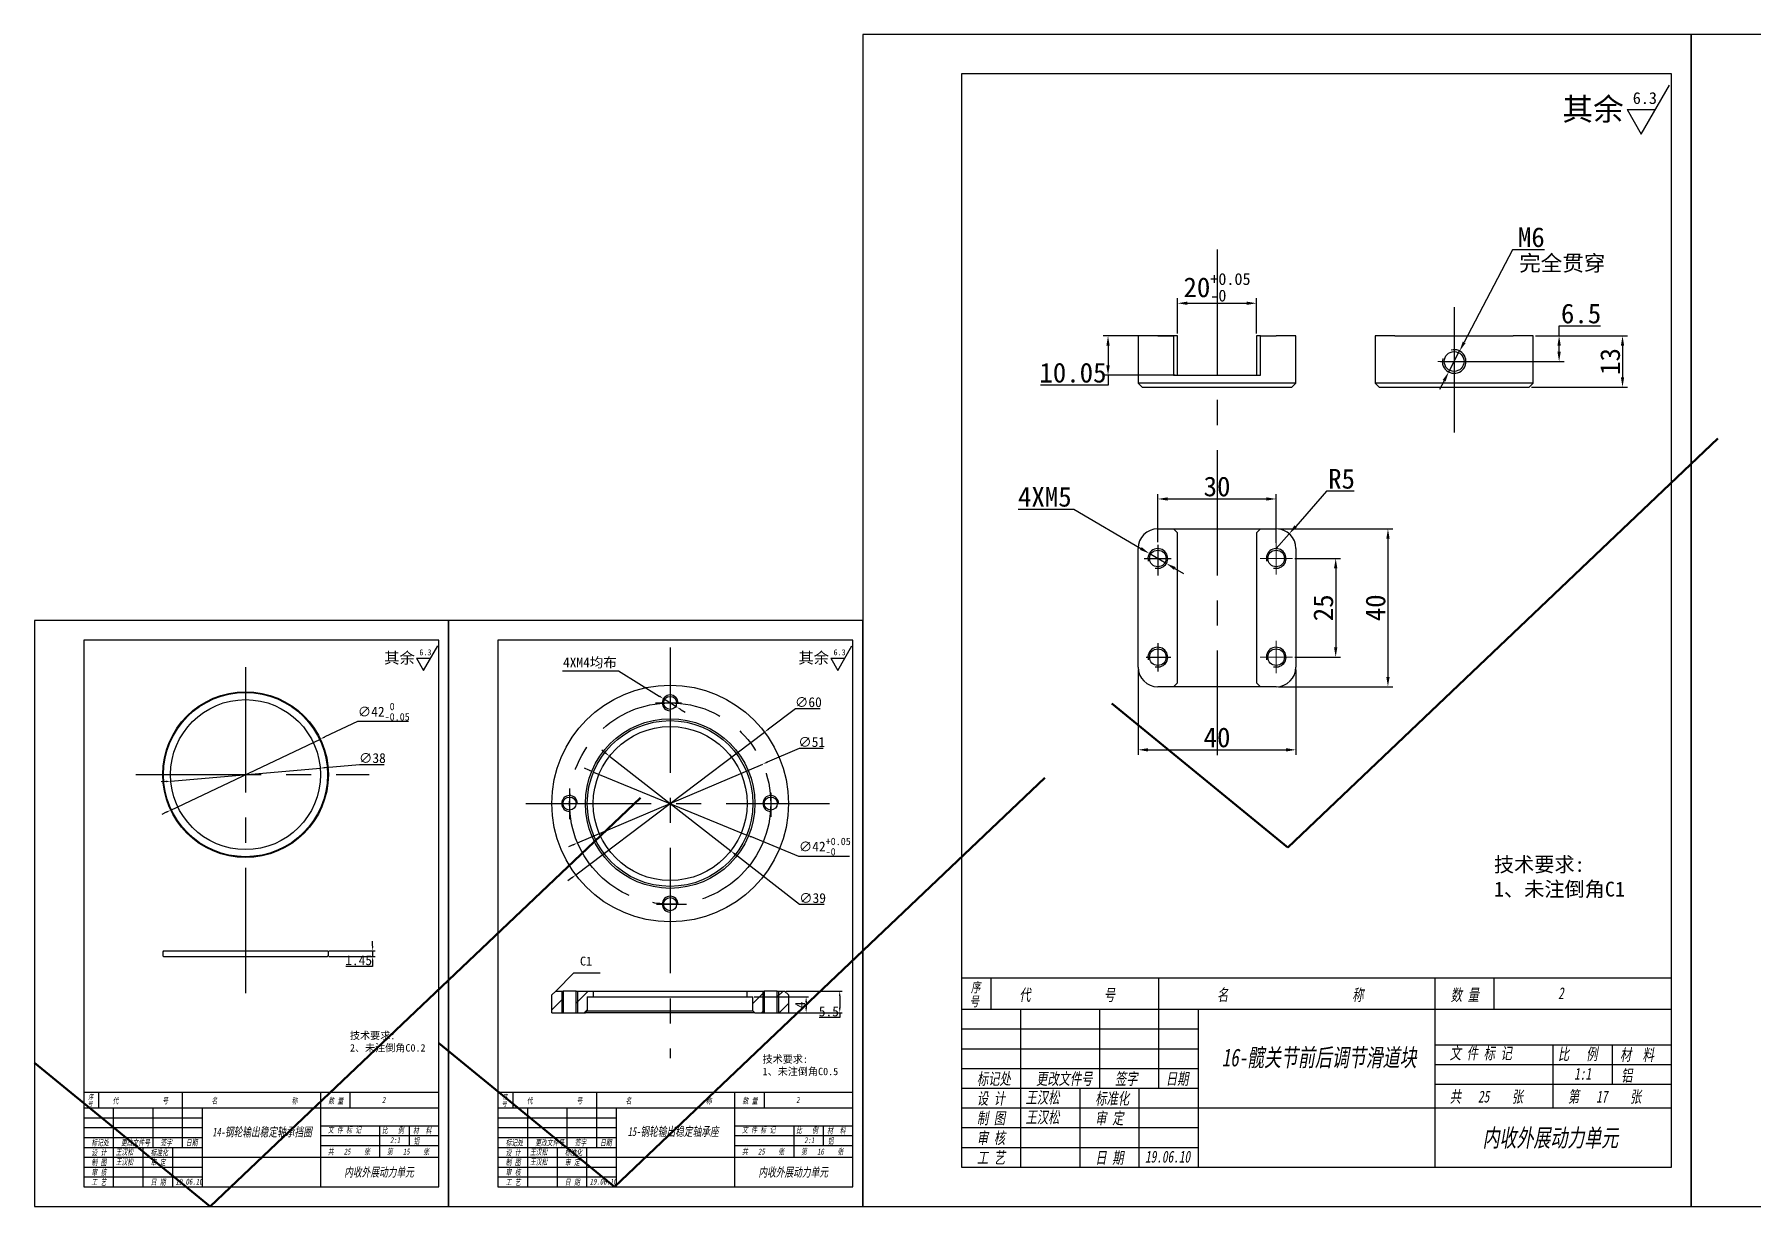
# Model space of a CAD drawing. Header units: millimetres. Extents: x 8840 to 20870, y -7456 to 1741.
# Drawn here: x 13674.9 to 14110.7, y -6249.8 to -5952.8 of the extents above; entities that cross this region are included whole.
import ezdxf

# ---------------------------------------------------------------- set-up
doc = ezdxf.new("R2010")
doc.units = ezdxf.units.MM
doc.linetypes.add('CENTER', pattern=[50.8, 31.75, -6.35, 6.35, -6.35])
doc.layers.get('0').update_dxf_attribs({"lineweight": 25})
for name, color, linetype in [('中心线', 5, 'CENTER'), ('临时线', 6, 'Continuous'), ('剖面线', 3, 'Continuous'), ('尺寸', 4, 'Continuous'), ('尺寸标注', 4, 'Continuous'), ('文字', 7, 'Continuous'), ('细实线', 2, 'Continuous')]:
    doc.layers.add(name, color=color, linetype=linetype)
doc.layers.add('粗实线', color=7, linetype='Continuous', lineweight=25)
doc.styles.get("Standard").update_dxf_attribs({"font": ''})
doc.styles.add('样式 2', font='', dxfattribs={"width": 0.7, "oblique": 10})
doc.styles.get('Standard').set_extended_font_data('SimSun')
doc.styles.get('样式 2').set_extended_font_data('SimSun')
doc.dimstyles.new('ISO-25 1.1', dxfattribs={"dimtxt": 5, "dimasz": 2.5, "dimexe": 1.25, "dimexo": 0.625, "dimtad": 1, "dimtoh": 1, "dimdsep": 46, "dimtxsty": 'Standard', "dimcen": 2.5, "dimclrt": 7, "dimadec": 0, "dimazin": 0, "dimtfac": 1, "dimtmove": 0, "dimatfit": 3, "dimfxl": 1, "dimarcsym": 0})
doc.dimstyles.new('ISO-25 2.1', dxfattribs={"dimscale": 0.5, "dimtxt": 5, "dimasz": 2.5, "dimexe": 1.25, "dimexo": 0.625, "dimtad": 1, "dimtoh": 1, "dimdec": 1, "dimdsep": 46, "dimtxsty": 'Standard', "dimcen": 2.5, "dimclrt": 7, "dimadec": 0, "dimazin": 0, "dimtfac": 1, "dimtdec": 1, "dimtmove": 0, "dimatfit": 3, "dimfxl": 1, "dimarcsym": 0})
pattern_1 = [(45, (13751.7858, -6344.055), (-2.245064, 2.245064), [])]

# ---------------------------------------------------------------- blocks, each defined once
blk = doc.blocks.new('ra')
at = {"layer": '细实线'}
for p, q in [((0, 0), (6, 10.39)), ((-3, 5.2), (0, 0)), ((-3, 5.2), (3, 5.2))]:
    blk.add_line(p, q, dxfattribs=at)
at = {"layer": '文字'}
blk.add_attdef('RA', (-1.78, 6.39), '', height=2.5, dxfattribs=at)
blk = doc.blocks.new('*D742')
at = {"layer": 'Defpoints', "color": 0}
for p in [(13747.4, -6131.37), (13709.46, -6149.37)]:
    blk.add_point(p, dxfattribs=at)
at = {"layer": '尺寸标注', "color": 0, "lineweight": -2}
for p, q in [((13756.78, -6126.92), (13748.53, -6130.83)), ((13769.75, -6126.92), (13756.78, -6126.92)), ((13709.46, -6149.37), (13747.4, -6131.37)), ((13708.33, -6149.91), (13707.2, -6150.44))]:
    blk.add_line(p, q, dxfattribs=at)
at = {"layer": '尺寸标注', "color": 0}
for points in [[(13748.44, -6130.65), (13748.62, -6131.02), (13747.4, -6131.37)], [(13708.24, -6149.72), (13708.42, -6150.1), (13709.46, -6149.37)]]:
    blk.add_solid(points, dxfattribs=at)
at = {"layer": '尺寸标注', "color": 7, "insert": (13763.48, -6124.42), "char_height": 2.5, "attachment_point": 5}
blk.add_mtext('\\A1;∅42{\\H1.875000;\\S 0^ -0.05;}', dxfattribs=at)
blk = doc.blocks.new('*D743')
at = {"layer": 'Defpoints', "color": 0}
for p in [(13747.36, -6138.73), (13709.5, -6142.02)]:
    blk.add_point(p, dxfattribs=at)
at = {"layer": '尺寸标注', "color": 0, "lineweight": -2}
for p, q in [((13709.5, -6142.02), (13747.36, -6138.73)), ((13757.33, -6137.86), (13748.6, -6138.62)), ((13763.56, -6137.86), (13757.33, -6137.86)), ((13708.26, -6142.13), (13707.01, -6142.23))]:
    blk.add_line(p, q, dxfattribs=at)
at = {"layer": '尺寸标注', "color": 0}
for points in [[(13748.59, -6138.41), (13748.62, -6138.82), (13747.36, -6138.73)], [(13708.24, -6141.92), (13708.28, -6142.33), (13709.5, -6142.02)]]:
    blk.add_solid(points, dxfattribs=at)
at = {"layer": '尺寸标注', "color": 7, "insert": (13760.6, -6136.2), "char_height": 2.5, "attachment_point": 5}
blk.add_mtext('∅38', dxfattribs=at)
blk = doc.blocks.new('*D744')
at = {"layer": 'Defpoints', "color": 0}
for p in [(13749.23, -6185.04), (13749.23, -6186.49), (13760.66, -6186.49)]:
    blk.add_point(p, dxfattribs=at)
at = {"layer": '尺寸标注', "color": 0, "lineweight": -2}
for p, q in [((13760.66, -6183.79), (13760.66, -6182.54)), ((13749.54, -6185.04), (13761.29, -6185.04)), ((13749.54, -6186.49), (13761.29, -6186.49)), ((13760.66, -6185.04), (13760.66, -6186.49)), ((13760.66, -6187.74), (13760.66, -6188.99)), ((13760.66, -6188.99), (13753.86, -6188.99))]:
    blk.add_line(p, q, dxfattribs=at)
at = {"layer": '尺寸标注', "color": 0}
for points in [[(13760.45, -6183.79), (13760.87, -6183.79), (13760.66, -6185.04)], [(13760.45, -6187.74), (13760.87, -6187.74), (13760.66, -6186.49)]]:
    blk.add_solid(points, dxfattribs=at)
at = {"layer": '尺寸标注', "color": 7, "insert": (13757.11, -6187.42), "char_height": 2.5, "attachment_point": 5}
blk.add_mtext('1.45', dxfattribs=at)
blk = doc.blocks.new('*D745')
at = {"layer": 'Defpoints', "color": 0}
for p in [(13860.01, -6129.6), (13812.15, -6165.79)]:
    blk.add_point(p, dxfattribs=at)
at = {"layer": '尺寸标注', "color": 0, "lineweight": -2}
for p, q in [((13867.84, -6123.68), (13861, -6128.85)), ((13874.1, -6123.68), (13867.84, -6123.68)), ((13812.15, -6165.79), (13860.01, -6129.6)), ((13811.15, -6166.54), (13810.15, -6167.3))]:
    blk.add_line(p, q, dxfattribs=at)
at = {"layer": '尺寸标注', "color": 0}
for points in [[(13860.88, -6128.68), (13861.13, -6129.02), (13860.01, -6129.6)], [(13811.03, -6166.38), (13811.28, -6166.71), (13812.15, -6165.79)]]:
    blk.add_solid(points, dxfattribs=at)
at = {"layer": '尺寸标注', "color": 7, "insert": (13871.12, -6122.03), "char_height": 2.5, "attachment_point": 5}
blk.add_mtext('∅60', dxfattribs=at)
blk = doc.blocks.new('*D746')
at = {"layer": 'Defpoints', "color": 0}
for p in [(13859.54, -6137.71), (13812.61, -6157.68)]:
    blk.add_point(p, dxfattribs=at)
at = {"layer": '尺寸标注', "color": 0, "lineweight": -2}
for p, q in [((13868.77, -6133.79), (13860.69, -6137.22)), ((13874.85, -6133.79), (13868.77, -6133.79)), ((13812.61, -6157.68), (13859.54, -6137.71)), ((13811.46, -6158.17), (13810.31, -6158.66))]:
    blk.add_line(p, q, dxfattribs=at)
at = {"layer": '尺寸标注', "color": 0}
for points in [[(13860.61, -6137.03), (13860.77, -6137.41), (13859.54, -6137.71)], [(13811.38, -6157.98), (13811.55, -6158.36), (13812.61, -6157.68)]]:
    blk.add_solid(points, dxfattribs=at)
at = {"layer": '尺寸标注', "color": 7, "insert": (13871.96, -6132.13), "char_height": 2.5, "attachment_point": 5}
blk.add_mtext('∅51', dxfattribs=at)
blk = doc.blocks.new('*D747')
at = {"layer": 'Defpoints', "color": 0}
for p in [(13816.65, -6139.72), (13855.5, -6155.68)]:
    blk.add_point(p, dxfattribs=at)
at = {"layer": '尺寸标注', "color": 0, "lineweight": -2}
for p, q in [((13815.5, -6139.24), (13814.34, -6138.77)), ((13816.65, -6139.72), (13855.5, -6155.68)), ((13868.71, -6161.1), (13856.66, -6156.15)), ((13881.53, -6161.1), (13868.71, -6161.1))]:
    blk.add_line(p, q, dxfattribs=at)
at = {"layer": '尺寸标注', "color": 0}
for points in [[(13815.58, -6139.05), (13815.42, -6139.44), (13816.65, -6139.72)], [(13856.74, -6155.96), (13856.58, -6156.34), (13855.5, -6155.68)]]:
    blk.add_solid(points, dxfattribs=at)
at = {"layer": '尺寸标注', "color": 7, "insert": (13875.28, -6158.6), "char_height": 2.5, "attachment_point": 5}
blk.add_mtext('\\A1;∅42{\\H1.875000;\\S+0.05^ -0;}', dxfattribs=at)
blk = doc.blocks.new('*D748')
at = {"layer": 'Defpoints', "color": 0}
for p in [(13820.71, -6135.69), (13851.45, -6159.7)]:
    blk.add_point(p, dxfattribs=at)
at = {"layer": '尺寸标注', "color": 0, "lineweight": -2}
for p, q in [((13819.72, -6134.93), (13818.74, -6134.16)), ((13820.71, -6135.69), (13851.45, -6159.7)), ((13868.89, -6173.32), (13852.43, -6160.47)), ((13875.14, -6173.32), (13868.89, -6173.32))]:
    blk.add_line(p, q, dxfattribs=at)
at = {"layer": '尺寸标注', "color": 0}
for points in [[(13819.85, -6134.76), (13819.6, -6135.09), (13820.71, -6135.69)], [(13852.56, -6160.3), (13852.3, -6160.63), (13851.45, -6159.7)]]:
    blk.add_solid(points, dxfattribs=at)
at = {"layer": '尺寸标注', "color": 7, "insert": (13872.18, -6171.67), "char_height": 2.5, "attachment_point": 5}
blk.add_mtext('∅39', dxfattribs=at)
blk = doc.blocks.new('*D749')
at = {"layer": 'Defpoints', "color": 0}
for p in [(13834.38, -6121.14), (13837.78, -6123.26)]:
    blk.add_point(p, dxfattribs=at)
at = {"layer": '尺寸标注', "color": 0, "lineweight": -2}
for p, q in [((13808.77, -6114.04), (13823, -6114.04)), ((13823, -6114.04), (13833.32, -6120.48)), ((13837.78, -6123.26), (13834.38, -6121.14)), ((13838.84, -6123.92), (13839.9, -6124.58))]:
    blk.add_line(p, q, dxfattribs=at)
at = {"layer": '尺寸标注', "color": 0}
for points in [[(13833.43, -6120.3), (13833.21, -6120.65), (13834.38, -6121.14)], [(13838.95, -6123.74), (13838.73, -6124.09), (13837.78, -6123.26)]]:
    blk.add_solid(points, dxfattribs=at)
at = {"layer": '尺寸标注', "color": 7, "insert": (13815.73, -6112.09), "char_height": 2.5, "attachment_point": 5}
blk.add_mtext('4XM4均布', dxfattribs=at)
blk = doc.blocks.new('*D750')
at = {"layer": 'Defpoints', "color": 0}
for p in [(13865.08, -6195.2), (13866.08, -6200.7), (13879.07, -6200.7)]:
    blk.add_point(p, dxfattribs=at)
at = {"layer": '尺寸标注', "color": 0, "lineweight": -2}
for p, q in [((13865.39, -6195.2), (13879.7, -6195.2)), ((13879.07, -6196.45), (13879.07, -6199.45)), ((13866.39, -6200.7), (13879.7, -6200.7)), ((13879.07, -6200.7), (13879.07, -6201.95)), ((13879.07, -6201.95), (13873.86, -6201.95))]:
    blk.add_line(p, q, dxfattribs=at)
at = {"layer": '尺寸标注', "color": 0}
for points in [[(13878.86, -6196.45), (13879.28, -6196.45), (13879.07, -6195.2)], [(13878.86, -6199.45), (13879.28, -6199.45), (13879.07, -6200.7)]]:
    blk.add_solid(points, dxfattribs=at)
at = {"layer": '尺寸标注', "color": 7, "insert": (13876.31, -6200.39), "char_height": 2.5, "attachment_point": 5}
blk.add_mtext('5.5', dxfattribs=at)
blk = doc.blocks.new('*D751')
at = {"layer": 'Defpoints', "color": 0}
for p in [(13857.08, -6196.7), (13857.58, -6200.7), (13870.55, -6200.7)]:
    blk.add_point(p, dxfattribs=at)
at = {"layer": '尺寸标注', "color": 0, "lineweight": -2}
for p, q in [((13857.39, -6196.7), (13871.18, -6196.7)), ((13857.89, -6200.7), (13871.18, -6200.7)), ((13870.55, -6197.95), (13870.55, -6199.45))]:
    blk.add_line(p, q, dxfattribs=at)
at = {"layer": '尺寸标注', "color": 0}
for points in [[(13870.34, -6197.95), (13870.76, -6197.95), (13870.55, -6196.7)], [(13870.34, -6199.45), (13870.76, -6199.45), (13870.55, -6200.7)]]:
    blk.add_solid(points, dxfattribs=at)
at = {"layer": '尺寸标注', "color": 7, "insert": (13868.99, -6198.7), "char_height": 2.5, "attachment_point": 5, "rotation": 90}
blk.add_mtext('4', dxfattribs=at)
blk = doc.blocks.new('SW_CENTERMARKSYMBOL_4')
at = {"color": 0, "linetype": 'Continuous', "lineweight": 0}
for p, q in [((-2.5, 0), (-4.1, 0)), ((0, 0), (-2.5, 0)), ((0, 2.5), (0, 4.1)), ((0, 0), (0, 2.5)), ((0, 0), (0, -2.5)), ((0, 0), (2.5, 0)), ((2.5, 0), (4.1, 0)), ((0, -2.5), (0, -4.1))]:
    blk.add_line(p, q, dxfattribs=at)
blk = doc.blocks.new('SW_CENTERMARKSYMBOL_2')
at = {"color": 0, "linetype": 'Continuous', "lineweight": 0}
for p, q in [((-2.5, 0), (-4.1, 0)), ((0, 0), (-2.5, 0)), ((0, 2.5), (0, 4.1)), ((0, 0), (0, 2.5)), ((0, 0), (0, -2.5)), ((0, 0), (2.5, 0)), ((2.5, 0), (4.1, 0)), ((0, -2.5), (0, -4.1))]:
    blk.add_line(p, q, dxfattribs=at)
blk = doc.blocks.new('SW_CENTERMARKSYMBOL_3')
at = {"color": 0, "linetype": 'Continuous', "lineweight": 0}
for p, q in [((-2.5, 0), (-4.1, 0)), ((0, 0), (-2.5, 0)), ((0, 2.5), (0, 4.1)), ((0, 0), (0, 2.5)), ((0, 0), (0, -2.5)), ((0, 0), (2.5, 0)), ((2.5, 0), (4.1, 0)), ((0, -2.5), (0, -4.1))]:
    blk.add_line(p, q, dxfattribs=at)
blk = doc.blocks.new('*D752')
at = {"layer": 'Defpoints', "color": 0}
for p in [(14054.82, -6029.2), (14053.82, -6042.2), (14077.51, -6042.2)]:
    blk.add_point(p, dxfattribs=at)
at = {"layer": '尺寸标注', "color": 0, "lineweight": -2}
for p, q in [((14055.45, -6029.2), (14078.76, -6029.2)), ((14077.51, -6031.7), (14077.51, -6039.7)), ((14054.45, -6042.2), (14078.76, -6042.2))]:
    blk.add_line(p, q, dxfattribs=at)
at = {"layer": '尺寸标注', "color": 0}
for points in [[(14077.09, -6031.7), (14077.93, -6031.7), (14077.51, -6029.2)], [(14077.09, -6039.7), (14077.93, -6039.7), (14077.51, -6042.2)]]:
    blk.add_solid(points, dxfattribs=at)
at = {"layer": '尺寸标注', "color": 7, "insert": (14074.39, -6035.7), "char_height": 5, "attachment_point": 5, "rotation": 90}
blk.add_mtext('13', dxfattribs=at)
blk = doc.blocks.new('*D753')
at = {"layer": 'Defpoints', "color": 0}
for p in [(14054.82, -6029.2), (14061.43, -6029.2), (14030.72, -6035.7)]:
    blk.add_point(p, dxfattribs=at)
at = {"layer": '尺寸标注', "color": 0, "lineweight": -2}
for p, q in [((14061.43, -6029.2), (14061.43, -6026.7)), ((14061.43, -6026.7), (14071.94, -6026.7)), ((14055.45, -6029.2), (14062.68, -6029.2)), ((14061.43, -6033.2), (14061.43, -6031.7)), ((14031.35, -6035.7), (14062.68, -6035.7))]:
    blk.add_line(p, q, dxfattribs=at)
at = {"layer": '尺寸标注', "color": 0}
for points in [[(14061.01, -6031.7), (14061.85, -6031.7), (14061.43, -6029.2)], [(14061.01, -6033.2), (14061.85, -6033.2), (14061.43, -6035.7)]]:
    blk.add_solid(points, dxfattribs=at)
at = {"layer": '尺寸标注', "color": 7, "insert": (14067, -6023.57), "char_height": 5, "attachment_point": 5}
blk.add_mtext('6.5', dxfattribs=at)
blk = doc.blocks.new('*D754')
at = {"layer": 'Defpoints', "color": 0}
for p in [(14036.21, -6033.04), (14033.44, -6038.36)]:
    blk.add_point(p, dxfattribs=at)
at = {"layer": '尺寸标注', "color": 0, "lineweight": -2}
for p, q in [((14049.59, -6007.37), (14037.37, -6030.82)), ((14057.72, -6007.37), (14049.59, -6007.37)), ((14033.44, -6038.36), (14036.21, -6033.04)), ((14032.28, -6040.58), (14031.13, -6042.79))]:
    blk.add_line(p, q, dxfattribs=at)
at = {"layer": '尺寸标注', "color": 0}
for points in [[(14037, -6030.63), (14037.74, -6031.01), (14036.21, -6033.04)], [(14031.91, -6040.38), (14032.65, -6040.77), (14033.44, -6038.36)]]:
    blk.add_solid(points, dxfattribs=at)
at = {"layer": '尺寸标注', "color": 7, "insert": (14054.39, -6004.24), "char_height": 5, "attachment_point": 5}
blk.add_mtext('M6', dxfattribs=at)
blk = doc.blocks.new('*D755')
at = {"layer": 'Defpoints', "color": 0}
for p in [(13984.71, -6020.94), (13964.71, -6029.2), (13984.71, -6029.2)]:
    blk.add_point(p, dxfattribs=at)
at = {"layer": '尺寸标注', "color": 0, "lineweight": -2}
for p, q in [((13964.71, -6028.57), (13964.71, -6019.69)), ((13967.21, -6020.94), (13982.21, -6020.94)), ((13984.71, -6028.57), (13984.71, -6019.69))]:
    blk.add_line(p, q, dxfattribs=at)
at = {"layer": '尺寸标注', "color": 0}
for points in [[(13967.21, -6020.52), (13967.21, -6021.36), (13964.71, -6020.94)], [(13982.21, -6020.52), (13982.21, -6021.36), (13984.71, -6020.94)]]:
    blk.add_solid(points, dxfattribs=at)
at = {"layer": '尺寸标注', "color": 7, "insert": (13974.71, -6016.9), "char_height": 5, "attachment_point": 5}
blk.add_mtext('\\A1;20{\\H3.000000;\\S+0.05^ -0;}', dxfattribs=at)
blk = doc.blocks.new('*D756')
at = {"layer": 'Defpoints', "color": 0}
for p in [(13954.71, -6113.11), (13994.71, -6113.11), (13994.71, -6134.09)]:
    blk.add_point(p, dxfattribs=at)
at = {"layer": '尺寸标注', "color": 0, "lineweight": -2}
for p, q in [((13954.71, -6113.73), (13954.71, -6135.34)), ((13994.71, -6113.73), (13994.71, -6135.34)), ((13957.21, -6134.09), (13992.21, -6134.09))]:
    blk.add_line(p, q, dxfattribs=at)
at = {"layer": '尺寸标注', "color": 0}
for points in [[(13957.21, -6133.68), (13957.21, -6134.51), (13954.71, -6134.09)], [(13992.21, -6133.68), (13992.21, -6134.51), (13994.71, -6134.09)]]:
    blk.add_solid(points, dxfattribs=at)
at = {"layer": '尺寸标注', "color": 7, "insert": (13974.71, -6130.97), "char_height": 5, "attachment_point": 5}
blk.add_mtext('40', dxfattribs=at)
blk = doc.blocks.new('*D757')
at = {"layer": 'Defpoints', "color": 0}
for p in [(13989.71, -6078.11), (13989.71, -6118.11), (14018.04, -6118.11)]:
    blk.add_point(p, dxfattribs=at)
at = {"layer": '尺寸标注', "color": 0, "lineweight": -2}
for p, q in [((13990.33, -6078.11), (14019.29, -6078.11)), ((14018.04, -6080.61), (14018.04, -6115.61)), ((13990.33, -6118.11), (14019.29, -6118.11))]:
    blk.add_line(p, q, dxfattribs=at)
at = {"layer": '尺寸标注', "color": 0}
for points in [[(14017.62, -6080.61), (14018.46, -6080.61), (14018.04, -6078.11)], [(14017.62, -6115.61), (14018.46, -6115.61), (14018.04, -6118.11)]]:
    blk.add_solid(points, dxfattribs=at)
at = {"layer": '尺寸标注', "color": 7, "insert": (14014.91, -6098.11), "char_height": 5, "attachment_point": 5, "rotation": 90}
blk.add_mtext('40', dxfattribs=at)
blk = doc.blocks.new('*D758')
at = {"layer": 'Defpoints', "color": 0}
for p in [(13993.81, -6085.61), (13993.81, -6110.61), (14004.79, -6110.61)]:
    blk.add_point(p, dxfattribs=at)
at = {"layer": '尺寸标注', "color": 0, "lineweight": -2}
for p, q in [((13994.43, -6085.61), (14006.04, -6085.61)), ((14004.79, -6088.11), (14004.79, -6108.11)), ((13994.43, -6110.61), (14006.04, -6110.61))]:
    blk.add_line(p, q, dxfattribs=at)
at = {"layer": '尺寸标注', "color": 0}
for points in [[(14004.37, -6088.11), (14005.21, -6088.11), (14004.79, -6085.61)], [(14004.37, -6108.11), (14005.21, -6108.11), (14004.79, -6110.61)]]:
    blk.add_solid(points, dxfattribs=at)
at = {"layer": '尺寸标注', "color": 7, "insert": (14001.67, -6098.11), "char_height": 5, "attachment_point": 5, "rotation": 90}
blk.add_mtext('25', dxfattribs=at)
blk = doc.blocks.new('*D759')
at = {"layer": 'Defpoints', "color": 0}
for p in [(13989.71, -6070.53), (13959.71, -6082.13), (13989.71, -6082.31)]:
    blk.add_point(p, dxfattribs=at)
at = {"layer": '尺寸标注', "color": 0, "lineweight": -2}
for p, q in [((13959.71, -6081.5), (13959.71, -6069.28)), ((13962.21, -6070.53), (13987.21, -6070.53)), ((13989.71, -6081.68), (13989.71, -6069.28))]:
    blk.add_line(p, q, dxfattribs=at)
at = {"layer": '尺寸标注', "color": 0}
for points in [[(13962.21, -6070.11), (13962.21, -6070.95), (13959.71, -6070.53)], [(13987.21, -6070.11), (13987.21, -6070.95), (13989.71, -6070.53)]]:
    blk.add_solid(points, dxfattribs=at)
at = {"layer": '尺寸标注', "color": 7, "insert": (13974.71, -6067.4), "char_height": 5, "attachment_point": 5}
blk.add_mtext('30', dxfattribs=at)
blk = doc.blocks.new('*D760')
at = {"layer": 'Defpoints', "color": 0}
for p in [(13964.71, -6029.2), (13947.08, -6039.2), (13964.71, -6039.2)]:
    blk.add_point(p, dxfattribs=at)
at = {"layer": '尺寸标注', "color": 0, "lineweight": -2}
for p, q in [((13964.08, -6029.2), (13945.83, -6029.2)), ((13947.08, -6031.7), (13947.08, -6036.7)), ((13964.08, -6039.2), (13945.83, -6039.2)), ((13947.08, -6039.2), (13947.08, -6041.7)), ((13947.08, -6041.7), (13929.93, -6041.7))]:
    blk.add_line(p, q, dxfattribs=at)
at = {"layer": '尺寸标注', "color": 0}
for points in [[(13946.66, -6031.7), (13947.5, -6031.7), (13947.08, -6029.2)], [(13946.66, -6036.7), (13947.5, -6036.7), (13947.08, -6039.2)]]:
    blk.add_solid(points, dxfattribs=at)
at = {"layer": '尺寸标注', "color": 7, "insert": (13938.19, -6038.57), "char_height": 5, "attachment_point": 5}
blk.add_mtext('10.05', dxfattribs=at)
blk = doc.blocks.new('*D761')
at = {"layer": 'Defpoints', "color": 0}
for p in [(13957.55, -6084.34), (13961.86, -6086.87)]:
    blk.add_point(p, dxfattribs=at)
at = {"layer": '尺寸标注', "color": 0, "lineweight": -2}
for p, q in [((13924.29, -6073.14), (13938.44, -6073.14)), ((13938.44, -6073.14), (13955.39, -6083.08)), ((13961.86, -6086.87), (13957.55, -6084.34)), ((13964.02, -6088.14), (13966.18, -6089.4))]:
    blk.add_line(p, q, dxfattribs=at)
at = {"layer": '尺寸标注', "color": 0}
for points in [[(13955.6, -6082.72), (13955.18, -6083.44), (13957.55, -6084.34)], [(13964.23, -6087.78), (13963.81, -6088.5), (13961.86, -6086.87)]]:
    blk.add_solid(points, dxfattribs=at)
at = {"layer": '尺寸标注', "color": 7, "insert": (13931.06, -6070.01), "char_height": 5, "attachment_point": 5}
blk.add_mtext('4XM5', dxfattribs=at)
blk = doc.blocks.new('*D762')
at = {"layer": 'Defpoints', "color": 0}
for p in [(13993, -6079.35), (13989.71, -6083.11)]:
    blk.add_point(p, dxfattribs=at)
at = {"layer": '尺寸标注', "color": 0, "lineweight": -2}
for p, q in [((14002.43, -6068.58), (13994.65, -6077.47)), ((14009.5, -6068.58), (14002.43, -6068.58)), ((13989.71, -6083.11), (13993, -6079.35))]:
    blk.add_line(p, q, dxfattribs=at)
at = {"layer": '尺寸标注', "color": 0}
blk.add_solid([(13994.33, -6077.19), (13994.96, -6077.74), (13993, -6079.35)], dxfattribs=at)
at = {"layer": '尺寸标注', "color": 7, "insert": (14006.28, -6065.46), "char_height": 5, "attachment_point": 5}
blk.add_mtext('R5', dxfattribs=at)
blk = doc.blocks.new('CHECK_DWG')
at = {"layer": '粗实线', "color": 1, "linetype": 'ByBlock', "lineweight": 50}
blk.add_line((0, 0), (109.02, 103.6), dxfattribs=at)
at = {"layer": '粗实线', "color": 1, "linetype": 'ByBlock', "lineweight": 50, "ltscale": 2}
blk.add_line((-44.59, 36.45), (0, 0), dxfattribs=at)

msp = doc.modelspace()

# ---------------------------------------------------------------- hatches: boundary and pattern name
at = {"layer": '剖面线'}
h = msp.add_hatch(dxfattribs=at)
h.set_pattern_fill('ANSI31', color=256, style=0)
h.set_pattern_definition(pattern_1)
h.paths.add_polyline_path([(13806.078, -6196.201), (13806.078, -6200.701), (13808.928, -6200.701), (13808.928, -6195.201), (13807.078, -6195.201)], flags=0)
h = msp.add_hatch(dxfattribs=at)
h.set_pattern_fill('ANSI31', color=256, style=0)
h.set_pattern_definition(pattern_1)
h.paths.add_polyline_path([(13816.578, -6196.701), (13816.578, -6195.201), (13812.228, -6195.201), (13812.228, -6200.701), (13814.578, -6200.701), (13815.078, -6200.201), (13815.078, -6196.701)], flags=0)
h = msp.add_hatch(dxfattribs=at)
h.set_pattern_fill('ANSI31', color=256, style=0)
h.set_pattern_definition(pattern_1)
h.paths.add_polyline_path([(13855.578, -6195.201), (13855.578, -6196.701), (13857.078, -6196.701), (13857.078, -6200.201), (13857.578, -6200.701), (13859.928, -6200.701), (13859.928, -6195.201)], flags=0)
h = msp.add_hatch(dxfattribs=at)
h.set_pattern_fill('ANSI31', color=256, style=0)
h.set_pattern_definition(pattern_1)
h.paths.add_polyline_path([(13863.228, -6195.201), (13863.228, -6200.701), (13866.078, -6200.701), (13866.078, -6196.201), (13865.078, -6195.201)], flags=0)

# ---------------------------------------------------------------- linework, layer by layer
for p, q in [((14089.91, -5962.824), (13909.91, -5962.824)), ((13909.91, -5962.824), (13909.91, -6239.824)), ((14089.91, -6239.824), (14089.91, -5962.824)), ((13777.41, -6106.324), (13687.41, -6106.324)), ((13687.41, -6106.324), (13687.41, -6244.824)), ((13777.41, -6244.824), (13777.41, -6106.324)), ((13882.41, -6106.324), (13792.41, -6106.324)), ((13792.41, -6106.324), (13792.41, -6244.824)), ((13882.41, -6244.824), (13882.41, -6106.324)), ((13909.91, -6191.824), (14089.91, -6191.824)), ((13917.41, -6191.824), (13917.41, -6199.824)), ((13959.91, -6191.824), (13959.91, -6199.824)), ((14029.91, -6191.824), (14029.91, -6239.824)), ((14044.91, -6191.824), (14044.91, -6199.824)), ((13909.91, -6199.824), (14089.91, -6199.824)), ((13969.91, -6199.824), (13969.91, -6239.824)), ((14029.91, -6208.824), (14089.91, -6208.824)), ((13909.91, -6214.824), (13969.91, -6214.824)), ((13687.41, -6220.824), (13777.41, -6220.824)), ((13691.16, -6220.824), (13691.16, -6224.824)), ((13712.41, -6220.824), (13712.41, -6224.824)), ((13747.41, -6220.824), (13747.41, -6244.824)), ((13754.91, -6220.824), (13754.91, -6224.824)), ((13792.41, -6220.824), (13882.41, -6220.824)), ((13796.16, -6220.824), (13796.16, -6224.824)), ((13817.41, -6220.824), (13817.41, -6224.824)), ((13852.41, -6220.824), (13852.41, -6244.824)), ((13859.91, -6220.824), (13859.91, -6224.824)), ((13687.41, -6224.824), (13777.41, -6224.824)), ((13717.41, -6224.824), (13717.41, -6244.824)), ((13792.41, -6224.824), (13882.41, -6224.824)), ((13822.41, -6224.824), (13822.41, -6244.824)), ((13969.91, -6224.824), (14089.91, -6224.824)), ((13747.41, -6229.324), (13777.41, -6229.324)), ((13852.41, -6229.324), (13882.41, -6229.324)), ((13687.41, -6232.324), (13717.41, -6232.324)), ((13792.41, -6232.324), (13822.41, -6232.324)), ((13717.41, -6237.324), (13777.41, -6237.324)), ((13822.41, -6237.324), (13882.41, -6237.324)), ((13909.91, -6239.824), (14089.91, -6239.824)), ((13687.41, -6244.824), (13777.41, -6244.824)), ((13792.41, -6244.824), (13882.41, -6244.824))]:
    msp.add_line(p, q)
for points in [[(13884.91, -6249.824), (14094.91, -6249.824), (14094.91, -5952.824), (13884.91, -5952.824)], [(14094.91, -6249.824), (14304.91, -6249.824), (14304.91, -5952.824), (14094.91, -5952.824)], [(13674.91, -6249.824), (13779.91, -6249.824), (13779.91, -6101.324), (13674.91, -6101.324)], [(13779.91, -6249.824), (13884.91, -6249.824), (13884.91, -6101.324), (13779.91, -6101.324)]]:
    msp.add_lwpolyline(points, close=True)
at = {"layer": '中心线'}
for p, q in [((13974.706, -6007.351), (13974.706, -6135.438)), ((14034.823, -6021.963), (14034.823, -6054.348)), ((13959.706, -6082.125), (13959.706, -6089.885)), ((13956.239, -6085.608), (13963.091, -6085.608)), ((13836.078, -6108.16), (13836.078, -6212.24)), ((13959.706, -6107.043), (13959.706, -6114.248)), ((13728.431, -6113.168), (13728.431, -6201.837)), ((13956.724, -6110.608), (13962.977, -6110.608)), ((13832.366, -6122.197), (13838.945, -6122.197)), ((13700.642, -6140.371), (13759.817, -6140.371)), ((13749.431, -6140.371), (13749.231, -6140.371)), ((13810.578, -6143.921), (13810.578, -6151.628)), ((13861.578, -6145.021), (13861.578, -6151.111)), ((13799.473, -6147.697), (13876.492, -6147.697)), ((13832.647, -6173.197), (13840.198, -6173.197))]:
    msp.add_line(p, q, dxfattribs=at)
msp.add_circle((13836.078, -6147.697), 25.5, dxfattribs=at)
at = {"layer": '临时线'}
for p, q in [((13924.91, -6199.824), (13924.91, -6239.824)), ((13944.91, -6199.824), (13944.91, -6219.824)), ((13959.91, -6199.824), (13959.91, -6219.824)), ((13909.91, -6204.824), (13969.91, -6204.824)), ((13909.91, -6209.824), (13969.91, -6209.824)), ((14059.872, -6208.824), (14059.872, -6224.824)), ((14074.872, -6208.824), (14074.872, -6218.824)), ((14029.91, -6213.824), (14089.91, -6213.824)), ((14029.91, -6218.824), (14089.91, -6218.824)), ((13909.91, -6219.824), (13969.91, -6219.824)), ((13939.91, -6219.824), (13939.91, -6239.824)), ((13954.91, -6219.824), (13954.91, -6239.824)), ((13687.41, -6227.324), (13717.41, -6227.324)), ((13694.91, -6224.824), (13694.91, -6244.824)), ((13704.91, -6224.824), (13704.91, -6234.824)), ((13712.41, -6224.824), (13712.41, -6234.824)), ((13792.41, -6227.324), (13822.41, -6227.324)), ((13799.91, -6224.824), (13799.91, -6244.824)), ((13809.91, -6224.824), (13809.91, -6234.824)), ((13817.41, -6224.824), (13817.41, -6234.824)), ((13909.91, -6224.824), (13969.91, -6224.824)), ((13687.41, -6229.824), (13717.41, -6229.824)), ((13747.41, -6231.824), (13777.41, -6231.824)), ((13762.391, -6229.324), (13762.391, -6237.324)), ((13769.891, -6229.324), (13769.891, -6234.324)), ((13792.41, -6229.824), (13822.41, -6229.824)), ((13852.41, -6231.824), (13882.41, -6231.824)), ((13867.391, -6229.324), (13867.391, -6237.324)), ((13874.891, -6229.324), (13874.891, -6234.324)), ((13909.91, -6229.824), (13969.91, -6229.824)), ((13687.41, -6234.824), (13717.41, -6234.824)), ((13702.41, -6234.824), (13702.41, -6244.824)), ((13709.91, -6234.824), (13709.91, -6244.824)), ((13747.41, -6234.324), (13777.41, -6234.324)), ((13792.41, -6234.824), (13822.41, -6234.824)), ((13807.41, -6234.824), (13807.41, -6244.824)), ((13814.91, -6234.824), (13814.91, -6244.824)), ((13852.41, -6234.324), (13882.41, -6234.324)), ((13909.91, -6234.824), (13969.91, -6234.824)), ((13687.41, -6237.324), (13717.41, -6237.324)), ((13687.41, -6239.824), (13717.41, -6239.824)), ((13792.41, -6237.324), (13822.41, -6237.324)), ((13792.41, -6239.824), (13822.41, -6239.824)), ((13687.41, -6242.324), (13717.41, -6242.324)), ((13792.41, -6242.324), (13822.41, -6242.324))]:
    msp.add_line(p, q, dxfattribs=at)
at = {"layer": '尺寸标注'}
for p, q in [((13807.078, -6195.201), (13811.668, -6190.608)), ((13811.668, -6190.608), (13818.357, -6190.608))]:
    msp.add_line(p, q, dxfattribs=at)
at = {"layer": '粗实线'}
for p, q in [((13954.706, -6029.198), (13954.706, -6041.198)), ((13959.706, -6029.198), (13954.706, -6029.198)), ((13959.706, -6029.198), (13963.706, -6029.198)), ((13963.706, -6029.198), (13963.706, -6039.198)), ((13964.706, -6029.198), (13963.706, -6029.198)), ((13964.706, -6039.198), (13964.706, -6029.198)), ((13985.706, -6029.198), (13984.706, -6029.198)), ((13984.706, -6029.198), (13984.706, -6039.198)), ((13985.706, -6029.198), (13989.706, -6029.198)), ((13985.706, -6039.198), (13985.706, -6029.198)), ((13994.706, -6029.198), (13989.706, -6029.198)), ((13994.706, -6041.198), (13994.706, -6029.198)), ((14014.823, -6029.198), (14014.823, -6041.198)), ((14019.823, -6029.198), (14014.823, -6029.198)), ((14019.823, -6029.198), (14049.823, -6029.198)), ((14054.823, -6029.198), (14049.823, -6029.198)), ((14054.823, -6041.198), (14054.823, -6029.198)), ((13963.706, -6039.198), (13985.706, -6039.198)), ((13959.706, -6041.198), (13954.706, -6041.198)), ((13954.706, -6041.198), (13955.706, -6042.198)), ((13955.706, -6042.198), (13959.706, -6042.198)), ((13989.706, -6041.198), (13959.706, -6041.198)), ((13959.706, -6042.198), (13989.706, -6042.198)), ((13994.706, -6041.198), (13989.706, -6041.198)), ((13989.706, -6042.198), (13993.706, -6042.198)), ((13993.706, -6042.198), (13994.706, -6041.198)), ((14019.823, -6041.198), (14014.823, -6041.198)), ((14015.823, -6042.198), (14014.823, -6041.198)), ((14015.823, -6042.198), (14019.823, -6042.198)), ((14049.823, -6041.198), (14019.823, -6041.198)), ((14019.823, -6042.198), (14049.823, -6042.198)), ((14054.823, -6041.198), (14049.823, -6041.198)), ((14049.823, -6042.198), (14053.823, -6042.198)), ((14054.823, -6041.198), (14053.823, -6042.198)), ((13959.706, -6078.108), (13963.706, -6078.108)), ((13964.706, -6079.108), (13963.706, -6078.108)), ((13963.706, -6078.108), (13985.706, -6078.108)), ((13964.706, -6117.108), (13964.706, -6079.108)), ((13985.706, -6078.108), (13984.706, -6079.108)), ((13984.706, -6079.108), (13984.706, -6117.108)), ((13985.706, -6078.108), (13989.706, -6078.108)), ((13954.706, -6113.108), (13954.706, -6083.108)), ((13994.706, -6083.108), (13994.706, -6113.108)), ((13963.706, -6118.108), (13959.706, -6118.108)), ((13963.706, -6118.108), (13964.706, -6117.108)), ((13985.706, -6118.108), (13963.706, -6118.108)), ((13984.706, -6117.108), (13985.706, -6118.108)), ((13989.706, -6118.108), (13985.706, -6118.108)), ((13707.631, -6185.037), (13707.431, -6185.237)), ((13707.431, -6185.237), (13707.431, -6186.287)), ((13707.631, -6186.487), (13707.431, -6186.287)), ((13707.631, -6185.037), (13728.431, -6185.037)), ((13707.631, -6186.487), (13728.431, -6186.487)), ((13728.431, -6185.037), (13749.231, -6185.037)), ((13728.431, -6186.487), (13749.231, -6186.487)), ((13749.231, -6185.037), (13749.431, -6185.237)), ((13749.431, -6186.287), (13749.231, -6186.487)), ((13749.431, -6186.287), (13749.431, -6185.237)), ((13807.078, -6195.201), (13806.078, -6196.201)), ((13806.078, -6200.701), (13806.078, -6196.201)), ((13807.078, -6195.201), (13808.928, -6195.201)), ((13808.928, -6195.201), (13808.928, -6200.701)), ((13812.228, -6195.201), (13808.928, -6195.201)), ((13812.228, -6200.701), (13812.228, -6195.201)), ((13812.228, -6195.201), (13816.578, -6195.201)), ((13815.078, -6196.701), (13816.578, -6196.701)), ((13815.078, -6196.701), (13815.078, -6200.201)), ((13816.578, -6195.201), (13816.578, -6196.701)), ((13816.578, -6195.201), (13855.578, -6195.201)), ((13816.578, -6196.701), (13855.578, -6196.701)), ((13855.578, -6195.201), (13859.928, -6195.201)), ((13855.578, -6196.701), (13855.578, -6195.201)), ((13855.578, -6196.701), (13857.078, -6196.701)), ((13857.078, -6200.201), (13857.078, -6196.701)), ((13859.928, -6195.201), (13859.928, -6200.701)), ((13863.228, -6195.201), (13859.928, -6195.201)), ((13863.228, -6200.701), (13863.228, -6195.201)), ((13863.228, -6195.201), (13865.078, -6195.201)), ((13866.078, -6196.201), (13865.078, -6195.201)), ((13866.078, -6196.201), (13866.078, -6200.701)), ((13806.078, -6200.701), (13808.928, -6200.701)), ((13808.928, -6200.701), (13812.228, -6200.701)), ((13812.228, -6200.701), (13814.578, -6200.701)), ((13814.578, -6200.701), (13815.078, -6200.201)), ((13857.578, -6200.701), (13814.578, -6200.701)), ((13815.078, -6200.201), (13857.078, -6200.201)), ((13857.078, -6200.201), (13857.578, -6200.701)), ((13857.578, -6200.701), (13859.928, -6200.701)), ((13859.928, -6200.701), (13863.228, -6200.701)), ((13863.228, -6200.701), (13866.078, -6200.701))]:
    msp.add_line(p, q, dxfattribs=at)
for centre, radius in [((14034.823, -6035.698), 2.5), ((13959.706, -6085.608), 2.1), ((13989.706, -6085.608), 2.1), ((13959.706, -6110.608), 2.1), ((13989.706, -6110.608), 2.1), ((13836.078, -6147.697), 30), ((13728.431, -6140.371), 21), ((13728.431, -6140.371), 20.8), ((13728.431, -6140.371), 19), ((13836.078, -6122.197), 1.65), ((13836.078, -6147.697), 21.5), ((13836.078, -6147.697), 21), ((13836.078, -6147.697), 19.5), ((13810.578, -6147.697), 1.65), ((13861.578, -6147.697), 1.65), ((13836.078, -6173.197), 1.65)]:
    msp.add_circle(centre, radius, dxfattribs=at)
for centre, start, end in [((13959.706, -6083.108), 90, 180), ((13989.706, -6083.108), 0, 90), ((13959.706, -6113.108), 180, 270), ((13989.706, -6113.108), 270, 0)]:
    msp.add_arc(centre, 5, start, end, dxfattribs=at)
for p in [(14034.823, -6035.698), (13836.078, -6173.197)]:
    msp.add_point(p, dxfattribs=at)
at = {"layer": '细实线'}
for p, q in [((13808.578, -6195.201), (13808.578, -6200.701)), ((13812.578, -6195.201), (13812.578, -6200.701)), ((13859.578, -6195.201), (13859.578, -6200.701)), ((13863.578, -6195.201), (13863.578, -6200.701))]:
    msp.add_line(p, q, dxfattribs=at)
for centre, radius, start, end in [((14034.823, -6035.698), 3, 165, 105), ((13959.706, -6085.608), 2.5, 255, 195), ((13989.706, -6085.608), 2.5, 255, 195), ((13959.706, -6110.608), 2.5, 255, 195), ((13989.706, -6110.608), 2.5, 255, 195), ((13836.078, -6122.197), 2, 0, 270), ((13810.578, -6147.697), 2, 0, 270), ((13861.578, -6147.697), 2, 0, 270), ((13836.078, -6173.197), 2, 0, 270)]:
    msp.add_arc(centre, radius, start, end, dxfattribs=at)

# ---------------------------------------------------------------- block references
at = {"layer": '中心线', "xscale": -1, "rotation": 180}
msp.add_blockref('SW_CENTERMARKSYMBOL_4', (14034.823, -6035.698), dxfattribs=at)
at = {"layer": '中心线'}
for name, p in [('SW_CENTERMARKSYMBOL_2', (13989.706, -6085.608)), ('SW_CENTERMARKSYMBOL_3', (13989.706, -6110.608))]:
    msp.add_blockref(name, p, dxfattribs=at)
at = {"layer": '尺寸'}
for p, xscale, yscale, zscale in [((14082.242, -5978.116), 1.19999999999709, 1.199999999999818, 1.2), ((13773.576, -6113.97), 0.5999999999985448, 0.599999999999909, 0.6), ((13878.576, -6113.97), 0.5999999999985448, 0.599999999999909, 0.6)]:
    msp.add_blockref('ra', p, dxfattribs=dict(at, xscale=xscale, yscale=yscale, zscale=zscale)).add_auto_attribs({'RA': '6.3'})
at = {"layer": '尺寸标注', "lineweight": 100}
for p in [(13992.637, -6158.804), (13822.002, -6244.824), (13719.502, -6249.824)]:
    msp.add_blockref('CHECK_DWG', p, dxfattribs=at)

# ---------------------------------------------------------------- texts
at = {"style": '样式 2', "oblique": 10, "width": 0.7}
for s, height, p in [('序', 2.5, (13912.318, -6195.523)), ('号', 2.5, (13911.972, -6199.077)), ('代             号', 3, (13924.577, -6197.695)), ('名                      称', 3, (13974.708, -6197.695)), ('数 量', 3, (14033.965, -6197.695)), ('2', 3, (14061.18, -6197.266)), ('16-髋关节前后调节滑道块', 4.5, (13975.901, -6214.289)), ('文 件 标 记', 3, (14033.717, -6212.454)), ('比   例', 3, (14061.141, -6212.672)), ('材  料', 3, (14076.878, -6212.831)), ('1:1', 3, (14065.249, -6217.672)), ('铝', 3, (14077.155, -6218.115)), ('标记处', 3, (13913.847, -6218.93)), ('更改文件号', 3, (13928.847, -6218.93)), ('签字', 3, (13948.847, -6218.93)), ('日期', 3, (13961.736, -6218.93)), ('号', 1.25, (13688.441, -6224.45)), ('序', 1.25, (13688.614, -6222.673)), ('代             号', 1.5, (13694.744, -6223.76)), ('名                      称', 1.5, (13719.809, -6223.76)), ('数 量', 1.5, (13749.438, -6223.76)), ('2', 1.5, (13763.045, -6223.545)), ('号', 1.25, (13793.441, -6224.45)), ('序', 1.25, (13793.614, -6222.673)), ('代             号', 1.5, (13799.744, -6223.76)), ('名                      称', 1.5, (13824.809, -6223.76)), ('数 量', 1.5, (13854.438, -6223.76)), ('2', 1.5, (13868.045, -6223.545)), ('设 计', 3, (13913.847, -6223.93)), ('王汉松', 3, (13926.18, -6223.672)), ('标准化', 3, (13943.847, -6223.93)), ('共   25    张', 3, (14033.717, -6223.454)), ('第   17    张', 3, (14063.679, -6223.454)), ('制 图', 3, (13913.847, -6228.93)), ('王汉松', 3, (13926.18, -6228.672)), ('审 定', 3, (13943.847, -6228.93)), ('14-钢轮输出稳定轴承挡圈', 2.25, (13720, -6232.057)), ('文 件 标 记', 1.5, (13749.314, -6231.139)), ('比   例', 1.5, (13763.026, -6231.248)), ('2:1', 1.5, (13765.08, -6233.748)), ('材  料', 1.5, (13770.894, -6231.327)), ('铝', 1.5, (13771.033, -6233.969)), ('15-钢轮输出稳定轴承座', 2.25, (13825.325, -6231.939)), ('文 件 标 记', 1.5, (13854.314, -6231.139)), ('比   例', 1.5, (13868.026, -6231.248)), ('2:1', 1.5, (13870.08, -6233.748)), ('材  料', 1.5, (13875.894, -6231.327)), ('铝', 1.5, (13876.033, -6233.969)), ('审 核', 3, (13913.847, -6233.93)), ('内收外展动力单元', 4.5, (14042.039, -6234.635)), ('标记处', 1.5, (13689.379, -6234.377)), ('设 计', 1.5, (13689.379, -6236.877)), ('王汉松', 1.5, (13695.545, -6236.748)), ('更改文件号', 1.5, (13696.879, -6234.377)), ('标准化', 1.5, (13704.379, -6236.877)), ('签字', 1.5, (13706.879, -6234.377)), ('日期', 1.5, (13713.323, -6234.377)), ('共   25    张', 1.5, (13749.314, -6236.639)), ('第   15    张', 1.5, (13764.295, -6236.639)), ('标记处', 1.5, (13794.379, -6234.377)), ('设 计', 1.5, (13794.379, -6236.877)), ('王汉松', 1.5, (13800.545, -6236.748)), ('更改文件号', 1.5, (13801.879, -6234.377)), ('标准化', 1.5, (13809.379, -6236.877)), ('签字', 1.5, (13811.879, -6234.377)), ('日期', 1.5, (13818.323, -6234.377)), ('共   25    张', 1.5, (13854.314, -6236.639)), ('第   16    张', 1.5, (13869.295, -6236.639)), ('工 艺', 3, (13913.847, -6238.93)), ('日 期', 3, (13943.847, -6238.93)), ('19.06.10', 3, (13956.455, -6238.669)), ('制 图', 1.5, (13689.379, -6239.377)), ('审 核', 1.5, (13689.379, -6241.877)), ('王汉松', 1.5, (13695.545, -6239.248)), ('审 定', 1.5, (13704.379, -6239.377)), ('内收外展动力单元', 2.25, (13753.475, -6242.229)), ('制 图', 1.5, (13794.379, -6239.377)), ('审 核', 1.5, (13794.379, -6241.877)), ('王汉松', 1.5, (13800.545, -6239.248)), ('审 定', 1.5, (13809.379, -6239.377)), ('内收外展动力单元', 2.25, (13858.475, -6242.229)), ('工 艺', 1.5, (13689.379, -6244.377)), ('日 期', 1.5, (13704.379, -6244.377)), ('19.06.10', 1.5, (13710.683, -6244.247)), ('工 艺', 1.5, (13794.379, -6244.377)), ('日 期', 1.5, (13809.379, -6244.377)), ('19.06.10', 1.5, (13815.683, -6244.247))]:
    msp.add_text(s, height=height, dxfattribs=at).set_placement(p)
at = {"layer": '尺寸标注', "insert": (13813.227, -6186.491), "char_height": 2.25, "attachment_point": 1}
msp.add_mtext_dynamic_manual_height_columns('{\\C7;C1}', width=14.2971, gutter_width=18.824, heights=[0], dxfattribs=at)
at = {"layer": '文字'}
for height, p in [(5.7, (14062.257, -5974.6)), (2.85, (13763.584, -6112.212)), (2.85, (13868.584, -6112.212))]:
    msp.add_text('其余', height=height, dxfattribs=at).set_placement(p)
at = {"layer": '文字', "ltscale": 0.1, "attachment_point": 1}
for s, insert, char_height, width in [('{\\fSimSun|b0|i0|c134|p2;技术要求:\\P1、未注倒角C1}', (14044.904, -6161.257), 3.75, 54.13968), ('{\\fSimSun|b0|i0|c134|p2;技术要求:\\P2、未注倒角C0.2}', (13754.907, -6205.541), 1.875, 27.06984), ('{\\fSimSun|b0|i0|c134|p2;技术要求:\\P1、未注倒角C0.5}', (13859.508, -6211.523), 1.875, 27.06984)]:
    msp.add_mtext(s, dxfattribs=dict(at, insert=insert, char_height=char_height, width=width))
at = {"layer": '粗实线', "insert": (14051.328, -6008.774), "char_height": 4, "attachment_point": 1}
msp.add_mtext_dynamic_manual_height_columns('{\\C7;完全贯穿}', width=35.09452, gutter_width=18.824, heights=[0], dxfattribs=at)

# ---------------------------------------------------------------- dimensions: what is measured, and where the dimension line sits
at = {"layer": '尺寸标注'}
for p1, p2, text, dimstyle, picture, middle in [((14033.437, -6038.358), (14036.21, -6033.038), 'M6', 'ISO-25 1.1', '*D754', (14054.389, -6007.367)), ((13961.862, -6086.872), (13957.55, -6084.343), '4XM5', 'ISO-25 1.1', '*D761', (13931.055, -6073.136)), ((13837.775, -6123.255), (13834.381, -6121.139), '4XM4均布', 'ISO-25 2.1', '*D749', (13815.731, -6114.044))]:
    dim = msp.add_diameter_dim_2p(p1=p1, p2=p2, text=text, dimstyle=dimstyle, dxfattribs=at)
    dim.commit()
    dim.dimension.update_dxf_attribs({"geometry": picture, "text_midpoint": middle, "dimtype": 163})
dim = msp.add_linear_dim(base=(13984.706, -6020.941), p1=(13964.706, -6029.198), p2=(13984.706, -6029.198), dimstyle='ISO-25 1.1', override={"dimgap": 0.625, "dimtol": 1, "dimlim": 0, "dimtp": 0.05, "dimtm": 1e-09, "dimtfac": 0.6, "dimtolj": 1}, dxfattribs=at)
dim.commit()
dim.dimension.update_dxf_attribs({"geometry": '*D755', "text_midpoint": (13974.706, -6016.899)})
for base, p1, p2, dimstyle, picture, middle in [((14061.43, -6029.198), (14030.723, -6035.698), (14054.823, -6029.198), 'ISO-25 1.1', '*D753', (14066.999, -6023.573)), ((14077.51, -6042.198), (14054.823, -6029.198), (14053.823, -6042.198), 'ISO-25 1.1', '*D752', (14074.385, -6035.698)), ((14018.039, -6118.108), (13989.706, -6078.108), (13989.706, -6118.108), 'ISO-25 1.1', '*D757', (14014.914, -6098.108)), ((14004.79, -6110.608), (13993.806, -6085.608), (13993.806, -6110.608), 'ISO-25 1.1', '*D758', (14001.665, -6098.108)), ((13870.551, -6200.701), (13857.078, -6196.701), (13857.578, -6200.701), 'ISO-25 2.1', '*D751', (13868.989, -6198.701)), ((13879.071, -6200.701), (13865.078, -6195.201), (13866.078, -6200.701), 'ISO-25 2.1', '*D750', (13876.307, -6200.388))]:
    dim = msp.add_linear_dim(base=base, p1=p1, p2=p2, angle=90, dimstyle=dimstyle, dxfattribs=at)
    dim.commit()
    dim.dimension.update_dxf_attribs({"geometry": picture, "text_midpoint": middle})
for base, p1, p2, text, dimstyle, picture, middle in [((13947.08, -6039.198), (13964.706, -6029.198), (13964.706, -6039.198), '10.05', 'ISO-25 1.1', '*D760', (13938.191, -6038.573)), ((13760.662, -6186.487), (13749.231, -6185.037), (13749.231, -6186.487), '1.45', 'ISO-25 2.1', '*D744', (13757.106, -6187.425))]:
    dim = msp.add_linear_dim(base=base, p1=p1, p2=p2, angle=90, text=text, dimstyle=dimstyle, dxfattribs=at)
    dim.commit()
    dim.dimension.update_dxf_attribs({"geometry": picture, "text_midpoint": middle})
dim = msp.add_radius_dim(center=(13989.706, -6083.108), mpoint=(13993, -6079.346), dimstyle='ISO-25 1.1', dxfattribs=at)
dim.commit()
dim.dimension.update_dxf_attribs({"geometry": '*D762', "text_midpoint": (14006.275, -6068.582), "dimtype": 164})
for base, p1, p2, picture, middle in [((13989.706, -6070.529), (13959.706, -6082.125), (13989.706, -6082.308), '*D759', (13974.706, -6067.404)), ((13994.706, -6134.093), (13954.706, -6113.108), (13994.706, -6113.108), '*D756', (13974.706, -6130.968))]:
    dim = msp.add_linear_dim(base=base, p1=p1, p2=p2, dimstyle='ISO-25 1.1', dxfattribs=at)
    dim.commit()
    dim.dimension.update_dxf_attribs({"geometry": picture, "text_midpoint": middle})
for p1, p2, override, picture, middle in [((13709.458, -6149.373), (13747.404, -6131.37), {"dimgap": 0.625, "dimtol": 1, "dimlim": 0, "dimtm": 0.05, "dimtfac": 0.75, "dimtdec": 2, "dimtolj": 1}, '*D742', (13763.479, -6126.921)), ((13816.653, -6139.718), (13855.503, -6155.676), {"dimgap": 0.625, "dimtol": 1, "dimlim": 0, "dimtp": 0.05, "dimtm": 1e-09, "dimtfac": 0.75, "dimtdec": 2, "dimtolj": 1}, '*D747', (13875.276, -6161.1))]:
    dim = msp.add_diameter_dim_2p(p1=p1, p2=p2, dimstyle='ISO-25 2.1', override=override, dxfattribs=at)
    dim.commit()
    dim.dimension.update_dxf_attribs({"geometry": picture, "text_midpoint": middle, "dimtype": 163})
for p1, p2, picture, middle in [((13812.148, -6165.79), (13860.008, -6129.604), '*D745', (13871.125, -6123.684)), ((13812.614, -6157.682), (13859.542, -6137.712), '*D746', (13871.963, -6133.786)), ((13709.503, -6142.017), (13747.36, -6138.726), '*D743', (13757.33, -6137.859)), ((13820.709, -6135.695), (13851.447, -6159.699), '*D748', (13872.175, -6173.325))]:
    dim = msp.add_diameter_dim_2p(p1=p1, p2=p2, dimstyle='ISO-25 2.1', dxfattribs=at)
    dim.commit()
    dim.dimension.update_dxf_attribs({"geometry": picture, "text_midpoint": middle, "dimtype": 163})

doc.saveas('drawing.dxf')
